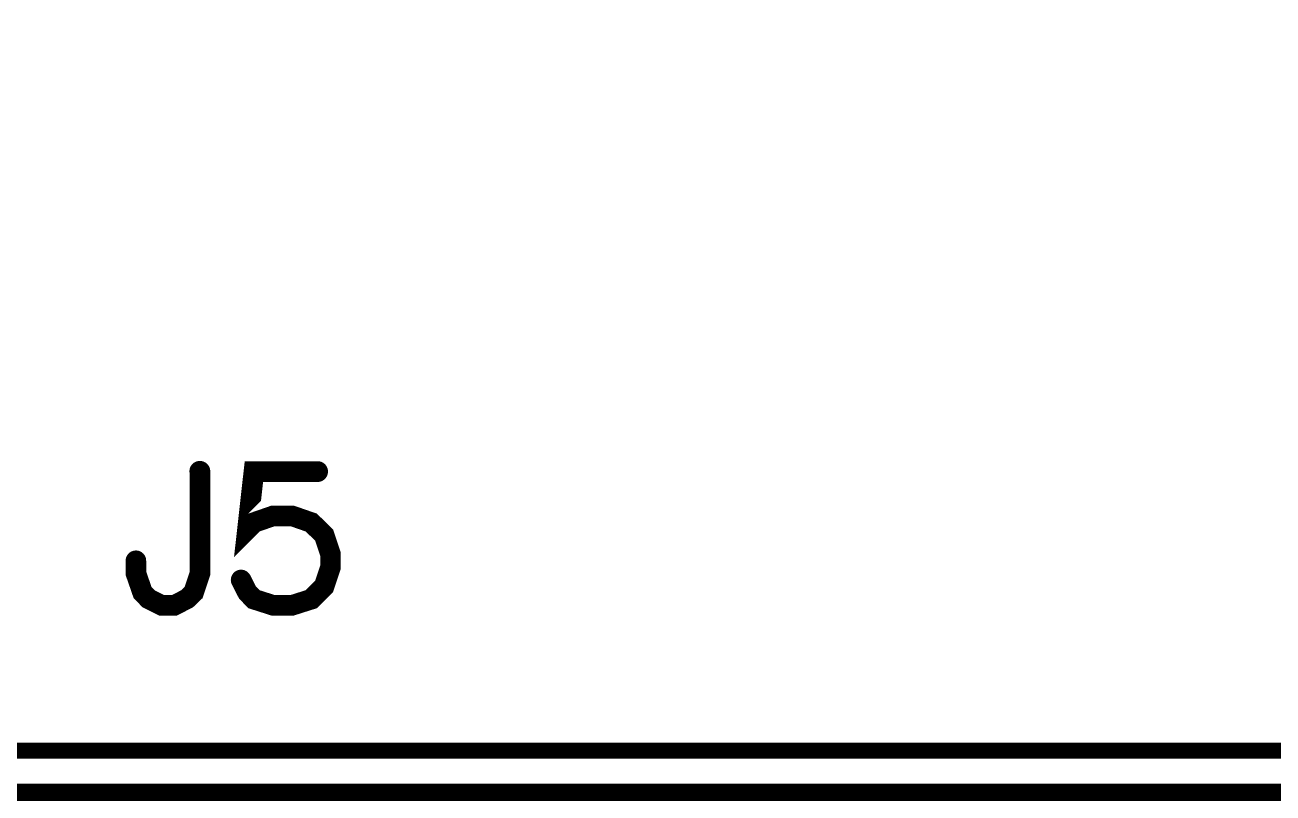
# Model space of a CAD drawing. Extents: x 0 to 2.03, y 0 to 1.72.
# Drawn here: x 1.0345 to 1.5019, y 0.5716 to 0.8593 of the extents above; entities that cross this region are included whole.
import ezdxf

# ---------------------------------------------------------------- set-up
doc = ezdxf.new("R2010")
doc.units = 0
for name, color, linetype in [('Board_Outline', 17, 'CONTINUOUS'), ('Top', 5, 'CONTINUOUS'), ('Top_Silk', 2, 'CONTINUOUS')]:
    doc.layers.add(name, color=color, linetype=linetype)

msp = doc.modelspace()

# ---------------------------------------------------------------- linework, layer by layer
at = {"layer": 'Board_Outline', "linetype": 'CONTINUOUS', "const_width": 0.006}
msp.add_lwpolyline([(0.6312, 0.5874), (2.0248, 0.5874), (2.0248, 0), (0, 0), (0, 1.7186), (0.6312, 1.7186), (0.6312, 0.5874)], dxfattribs=at)
at = {"layer": 'Top', "linetype": 'CONTINUOUS', "const_width": 0.01}
msp.add_lwpolyline([(2.0074, 0.57), (0.6179, 0.5701)], dxfattribs=at)
at = {"layer": 'Top_Silk', "linetype": 'CONTINUOUS', "const_width": 0.0077}
for points in [[(1.1, 0.6921), (1.1, 0.6539), (1.0976, 0.6467), (1.0951, 0.6443), (1.0904, 0.6419), (1.0856, 0.6419), (1.0808, 0.6443), (1.0785, 0.6467), (1.076, 0.6539), (1.076, 0.6586)], [(1.1441, 0.692), (1.1202, 0.692), (1.1178, 0.6705), (1.1202, 0.6729), (1.1274, 0.6754), (1.1345, 0.6754), (1.1417, 0.6729), (1.1465, 0.6682), (1.1489, 0.661), (1.1489, 0.6562), (1.1465, 0.649), (1.1417, 0.6442), (1.1345, 0.6419), (1.1274, 0.6419), (1.1202, 0.6442), (1.1178, 0.6467), (1.1154, 0.6514)]]:
    msp.add_lwpolyline(points, dxfattribs=at)
at = {"layer": 'Top_Silk', "linetype": 'CONTINUOUS', "const_width": 0.0039}
for points in [[(1.098, 0.6921, 1), (1.1019, 0.6921, 1), (1.098, 0.6921, 1)], [(1.1421, 0.692, 1), (1.146, 0.692, 1), (1.1421, 0.692, 1)], [(1.0741, 0.6586, 1), (1.0779, 0.6586, 1), (1.0741, 0.6586, 1)], [(1.1135, 0.6514, 1), (1.1173, 0.6514, 1), (1.1135, 0.6514, 1)]]:
    msp.add_lwpolyline(points, format="xyb", dxfattribs=at)

doc.saveas('drawing.dxf')
